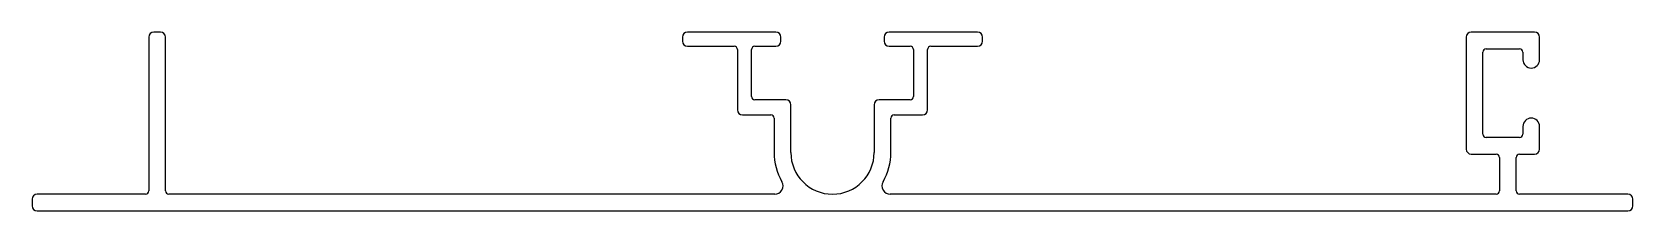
# Model space of a CAD drawing. Extents: x 2807 to 2903, y 1245.9 to 1256.6.
import ezdxf

# ---------------------------------------------------------------- set-up
doc = ezdxf.new("R2010")
doc.units = 0
doc.layers.get('0').update_dxf_attribs({"linetype": 'CONTINUOUS'})

msp = doc.modelspace()

# ---------------------------------------------------------------- linework, layer by layer
for p, q in [((2814.031, 1256.338), (2814.031, 1247.138)), ((2814.731, 1256.638), (2814.331, 1256.638)), ((2815.031, 1247.138), (2815.031, 1256.338)), ((2846.031, 1256.338), (2846.031, 1256.088)), ((2851.631, 1256.638), (2846.331, 1256.638)), ((2846.331, 1255.788), (2849.131, 1255.788)), ((2850.381, 1255.788), (2851.631, 1255.788)), ((2851.931, 1256.088), (2851.931, 1256.338)), ((2858.131, 1256.338), (2858.131, 1256.088)), ((2863.731, 1256.638), (2858.431, 1256.638)), ((2858.431, 1255.788), (2859.681, 1255.788)), ((2860.931, 1255.788), (2863.731, 1255.788)), ((2864.031, 1256.088), (2864.031, 1256.338)), ((2893.031, 1256.338), (2893.031, 1249.638)), ((2897.131, 1256.638), (2893.331, 1256.638)), ((2897.431, 1254.988), (2897.431, 1256.338)), ((2849.331, 1255.588), (2849.331, 1251.988)), ((2850.181, 1252.788), (2850.181, 1255.588)), ((2859.881, 1255.588), (2859.881, 1252.788)), ((2860.731, 1251.988), (2860.731, 1255.588)), ((2894.031, 1250.538), (2894.031, 1255.438)), ((2894.231, 1255.638), (2896.231, 1255.638)), ((2896.431, 1255.438), (2896.431, 1254.988)), ((2852.231, 1252.588), (2850.381, 1252.588)), ((2852.531, 1249.438), (2852.531, 1252.288)), ((2857.531, 1252.288), (2857.531, 1249.438)), ((2859.681, 1252.588), (2857.831, 1252.588)), ((2849.631, 1251.688), (2851.331, 1251.688)), ((2851.531, 1251.488), (2851.531, 1249.438)), ((2858.531, 1249.438), (2858.531, 1251.488)), ((2858.731, 1251.688), (2860.431, 1251.688)), ((2896.431, 1250.988), (2896.431, 1250.538)), ((2897.431, 1249.638), (2897.431, 1250.988)), ((2896.231, 1250.338), (2894.231, 1250.338)), ((2893.331, 1249.338), (2894.831, 1249.338)), ((2895.031, 1249.138), (2895.031, 1247.138)), ((2896.031, 1247.138), (2896.031, 1249.138)), ((2896.231, 1249.338), (2897.131, 1249.338)), ((2807.031, 1246.638), (2807.031, 1246.238)), ((2813.831, 1246.938), (2807.331, 1246.938)), ((2851.567, 1246.938), (2815.231, 1246.938)), ((2894.831, 1246.938), (2858.495, 1246.938)), ((2902.731, 1246.938), (2896.231, 1246.938)), ((2903.031, 1246.238), (2903.031, 1246.638)), ((2807.331, 1245.938), (2902.731, 1245.938))]:
    msp.add_line(p, q)
for centre, radius, start, end in [((2814.331, 1256.338), 0.3, 90, 180), ((2814.731, 1256.338), 0.3, 0, 90), ((2846.331, 1256.338), 0.3, 90, 180), ((2846.331, 1256.088), 0.3, 180, 270), ((2849.131, 1255.588), 0.2, 0, 90), ((2850.381, 1255.588), 0.2, 90, 180), ((2851.631, 1256.338), 0.3, 0, 90), ((2851.631, 1256.088), 0.3, 270, 360), ((2858.431, 1256.338), 0.3, 90, 180), ((2858.431, 1256.088), 0.3, 180, 270), ((2859.681, 1255.588), 0.2, 0, 90), ((2860.931, 1255.588), 0.2, 90, 180), ((2863.731, 1256.338), 0.3, 0, 90), ((2863.731, 1256.088), 0.3, 270, 0), ((2893.331, 1256.338), 0.3, 90, 180), ((2897.131, 1256.338), 0.3, 0, 90), ((2894.231, 1255.438), 0.2, 90, 180), ((2896.231, 1255.438), 0.2, 0, 90), ((2896.931, 1254.988), 0.5, 180, 0), ((2849.631, 1251.988), 0.3, 180, 270), ((2850.381, 1252.788), 0.2, 180, 270), ((2852.231, 1252.288), 0.3, 0, 90), ((2857.831, 1252.288), 0.3, 90, 180), ((2859.681, 1252.788), 0.2, 270, 0), ((2860.431, 1251.988), 0.3, 270, 0), ((2851.331, 1251.488), 0.2, 0, 90), ((2858.731, 1251.488), 0.2, 90, 180), ((2896.931, 1250.988), 0.5, 0, 180), ((2894.231, 1250.538), 0.2, 180, 270), ((2896.231, 1250.538), 0.2, 270, 0), ((2855.031, 1249.438), 3.5, 180, 210), ((2855.031, 1249.438), 2.5, 180, 0), ((2855.031, 1249.438), 3.5, 330, 0), ((2893.331, 1249.638), 0.3, 180, 270), ((2894.831, 1249.138), 0.2, 0, 90), ((2896.231, 1249.138), 0.2, 90, 180), ((2897.131, 1249.638), 0.3, 270, 0), ((2813.831, 1247.138), 0.2, 270, 0), ((2815.231, 1247.138), 0.2, 180, 270), ((2851.567, 1247.438), 0.5, 270, 30), ((2858.495, 1247.438), 0.5, 150, 270), ((2894.831, 1247.138), 0.2, 270, 0), ((2896.231, 1247.138), 0.2, 180, 270), ((2807.331, 1246.638), 0.3, 90, 180), ((2807.331, 1246.238), 0.3, 180, 270), ((2902.731, 1246.638), 0.3, 0, 90), ((2902.731, 1246.238), 0.3, 270, 0)]:
    msp.add_arc(centre, radius, start, end)

doc.saveas('drawing.dxf')
